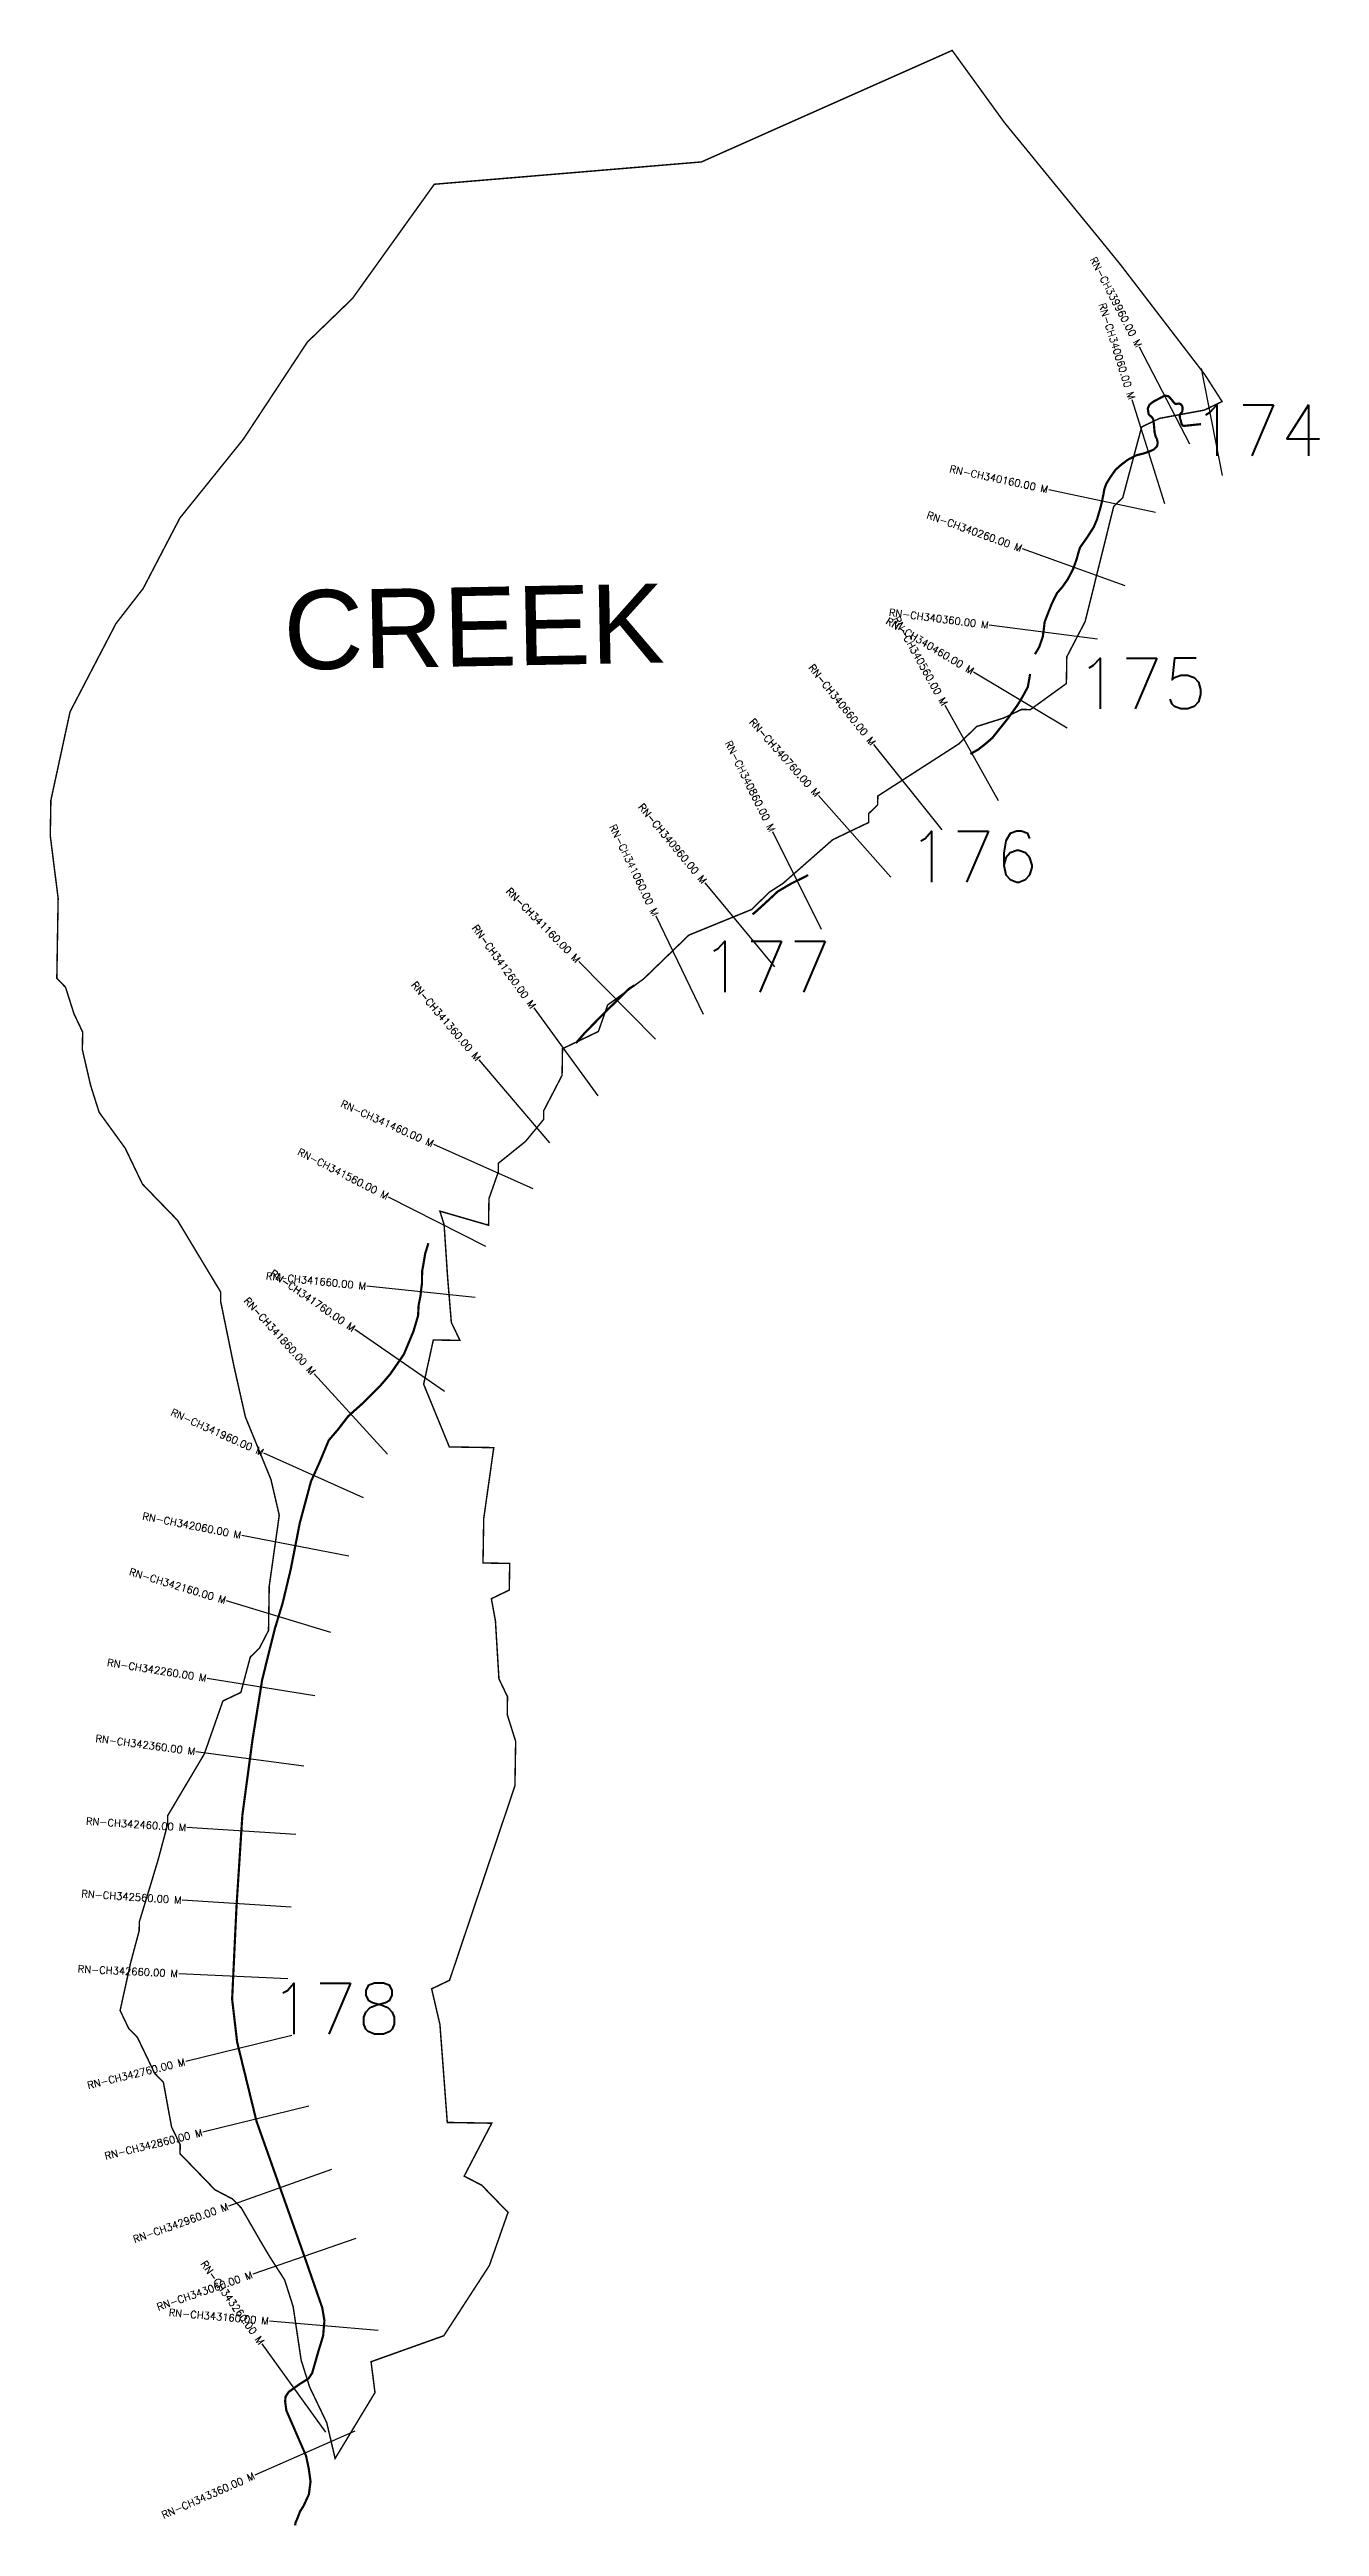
# Model space of a CAD drawing. Header units: metres. Extents: x 290960 to 292706, y 1985959 to 1989365.
import ezdxf
from ezdxf.enums import TextEntityAlignment as Align

# ---------------------------------------------------------------- set-up
doc = ezdxf.new("R2010")
doc.units = ezdxf.units.M
for name, color, linetype in [('CS', 134, 'Continuous'), ('CSMark', 6, 'Continuous'), ('NATURALLY PROTECTED', 3, 'Continuous'), ('VILLAGE NAME', 250, 'Continuous')]:
    doc.layers.add(name, color=color, linetype=linetype)
doc.styles.get("Standard").update_dxf_attribs({"font": 'simplex.shx'})

msp = doc.modelspace()

# ---------------------------------------------------------------- linework, layer by layer
at = {"color": 6, "const_width": 2, "flags": 128}
msp.add_lwpolyline([(291489.3, 1989179.9), (291856.6, 1989210.6), (292201.3, 1989363.9), (292273, 1989264.9), (292407.7, 1989100.1), (292433.2, 1989068.7), (292548.6, 1988918.2), (292572.4, 1988881.1), (292547.8, 1988869.3), (292486.5, 1988858), (292461.8, 1988846.2), (292435.8, 1988748.9), (292423.4, 1988736.9), (292384.1, 1988578.6), (292358.9, 1988530.1), (292358.3, 1988493.4), (292308.8, 1988457.5), (292296.6, 1988457.7), (292272, 1988445.9), (292235.1, 1988434.3), (292210.3, 1988410.3), (292099.1, 1988338.7), (292098.9, 1988326.5), (292086.5, 1988314.5), (292086.5, 1988302.3), (292037, 1988278.6), (291968.8, 1988218.6), (291950.3, 1988206.7), (291925.4, 1988182.6), (291839.3, 1988147.4), (291777.2, 1988087.3), (291727.7, 1988051.4), (291714.9, 1988014.9), (291667, 1987991.9), (291665.6, 1987991.3), (291665, 1987954.6), (291639.8, 1987906.1), (291639.6, 1987893.9), (291614.7, 1987863.7), (291577.5, 1987833.8), (291577.3, 1987821.6), (291564.5, 1987785.1), (291563.9, 1987748.5), (291497, 1987767.9), (291502.8, 1987749.5), (291507.7, 1987676), (291512.8, 1987614.8), (291524.6, 1987590.2), (291489.7, 1987590.7), (291488, 1987590.8), (291474.7, 1987529.9), (291510, 1987443.7), (291571.1, 1987442.7), (291557.3, 1987345.2), (291556.3, 1987284.1), (291593, 1987283.5), (291592.4, 1987246.8), (291567.8, 1987235), (291573.4, 1987204.3), (291578.2, 1987124.8), (291590, 1987100.1), (291589.6, 1987075.7), (291601.2, 1987038.8), (291600.2, 1986977.7), (291510.3, 1986710.3), (291485.7, 1986698.5), (291497.1, 1986649.4), (291507.2, 1986514.8), (291568.3, 1986513.8), (291530.4, 1986441), (291554.6, 1986428.4), (291590.7, 1986391.2), (291565.1, 1986318.2), (291502.4, 1986221.5), (291402.4, 1986185.8), (291407.8, 1986143.3), (291353, 1986052.8), (291341.5, 1986101.8), (291317.9, 1986151.1), (291306.3, 1986188), (291295.3, 1986261.5), (291283.6, 1986298.3), (291262.8, 1986330.6), (291250, 1986352.2), (291224.1, 1986397.1), (291212.1, 1986409.5), (291187.8, 1986422.2), (291139.8, 1986471.8), (291140, 1986484), (291128.1, 1986508.7), (291116.9, 1986570), (291104.9, 1986582.4), (291081.2, 1986631.7), (291069.2, 1986644.1), (291057.4, 1986668.7), (291071.9, 1986734.6), (291083.6, 1986778.3), (291083.8, 1986790.6), (291101.8, 1986849.7), (291103.5, 1986855.6), (291109.6, 1986875.7), (291122.6, 1986924.4), (291122.8, 1986936.6), (291173.1, 1987021.4), (291198.7, 1987094.3), (291223.4, 1987106.1), (291236.4, 1987154.8), (291248.8, 1987166.8), (291261.4, 1987191.1), (291262.4, 1987252.2), (291276.2, 1987349.7), (291264.8, 1987398.8), (291229.6, 1987485), (291213.8, 1987555.1), (291195.5, 1987644.4), (291195.7, 1987656.6), (291136.2, 1987755.4), (291117.4, 1987774.8), (291088.1, 1987805.1), (291064.4, 1987854.4), (291057, 1987864.6), (291028.6, 1987903.8), (291021.6, 1987925.7), (291016.9, 1987940.7), (291005.5, 1987989.8), (291005.9, 1988014.2), (290994.1, 1988038.9), (290982.4, 1988075.7), (290970.4, 1988088.2), (290972.2, 1988198.1), (290961.4, 1988283.9), (290962.2, 1988332.8), (290988.6, 1988454.6), (291051.7, 1988575.8), (291089.1, 1988624.1), (291139.6, 1988721), (291227, 1988829.6), (291314.7, 1988962.7), (291376.8, 1989022.8), (291489.3, 1989179.9)], dxfattribs=at)
at = {"layer": 'CS'}
for p, q in [((292528.1, 1988822.7), (292458.8, 1988955.7)), ((292573, 1988779.2), (292544.1, 1988926.4)), ((292493.5, 1988740.3), (292448.8, 1988883.5)), ((292480.7, 1988728.6), (292334, 1988759.9)), ((292439, 1988627.8), (292297.9, 1988678.6)), ((292401, 1988554.2), (292252.3, 1988573.6)), ((292359.5, 1988432.1), (292230.8, 1988509.1)), ((292265, 1988332.3), (292191.8, 1988463.2)), ((292187.4, 1988292.2), (292093.7, 1988409.4)), ((292116.8, 1988226.9), (292017.4, 1988339.2)), ((292021.7, 1988155.2), (291954.9, 1988289.5)), ((291957.4, 1988103.8), (291861.7, 1988219.3)), ((291859.4, 1988038.4), (291794.3, 1988173.6)), ((291793.6, 1988004.5), (291688.2, 1988111.3)), ((291714.8, 1987926.3), (291626.5, 1988047.5)), ((291648.3, 1987861.7), (291550.9, 1987975.8)), ((291625.4, 1987798.4), (291488.5, 1987859.7)), ((291560.1, 1987719.2), (291426.4, 1987787.3)), ((291545.6, 1987649.2), (291396.4, 1987664.6)), ((291503.5, 1987520), (291379.9, 1987605.1)), ((291425, 1987433.5), (291324, 1987544.4)), ((291391.8, 1987373.6), (291255, 1987435.1)), ((291371.8, 1987293.4), (291224.6, 1987322.1)), ((291347, 1987188.7), (291203.5, 1987232.2)), ((291325.1, 1987101.6), (291177, 1987125.4)), ((291310.2, 1987004.7), (291161.5, 1987024.6)), ((291298.9, 1986910.6), (291149.2, 1986920.2)), ((291292.5, 1986810.8), (291142.8, 1986820.4)), ((291287.8, 1986712.2), (291138, 1986719.3)), ((291293.3, 1986634.3), (291147.6, 1986598.6)), ((291317, 1986537.1), (291171.3, 1986501.5)), ((291348, 1986450), (291206.6, 1986399.9)), ((291381.6, 1986355.3), (291239.9, 1986306.1)), ((291412.4, 1986228.6), (291262.9, 1986241.6)), ((291340.4, 1986088.7), (291252.8, 1986210.4)), ((291380.1, 1986090.2), (291242.7, 1986030))]:
    msp.add_line(p, q, dxfattribs=at)
at = {"layer": 'NATURALLY PROTECTED', "const_width": 3, "flags": 128}
for points in [[(292543.5, 1988850.1), (292519.9, 1988847.6), (292518.2, 1988848.2), (292516.7, 1988850.2), (292515.9, 1988853.7), (292514.5, 1988858.4), (292514.1, 1988861.6), (292514.7, 1988863.6), (292515.9, 1988865.1), (292517.5, 1988866.9), (292518, 1988870.4), (292518, 1988873.5), (292517.2, 1988875.6), (292515.5, 1988877.5), (292513.1, 1988878.4), (292510.9, 1988878.1), (292508.5, 1988877.7), (292506.2, 1988879.5), (292503.4, 1988883.4), (292498.7, 1988888.4), (292493.6, 1988889.3), (292478.2, 1988881.2), (292472.6, 1988876.9), (292470.2, 1988871.6), (292471.4, 1988863.5), (292476.1, 1988859.3), (292477.9, 1988856.3), (292478.8, 1988847.7), (292479.6, 1988838.9), (292480.9, 1988833.3), (292482.9, 1988829.2), (292483.9, 1988824.6), (292482.9, 1988819.7), (292478.4, 1988815.2), (292471.8, 1988812.1), (292464.4, 1988809.7), (292454.7, 1988807.3), (292442.6, 1988801), (292433.9, 1988794.4), (292425.9, 1988787.3), (292418.3, 1988776.4), (292413.1, 1988767.9), (292410.4, 1988760.3), (292409.4, 1988754.1), (292407, 1988742.7), (292405.1, 1988734.7), (292402.4, 1988726), (292400.5, 1988719.1), (292395.9, 1988708.4), (292386.9, 1988694.4), (292381.4, 1988686.6), (292377.1, 1988680.4), (292375.3, 1988674.8), (292372.2, 1988663.7), (292367.5, 1988650.7), (292360.5, 1988637.2), (292352.6, 1988625.9), (292345.5, 1988617.8), (292338.1, 1988602.8), (292328.5, 1988578.4), (292327.5, 1988570.1), (292325.9, 1988557.8), (292321, 1988543.6), (292316.4, 1988535.7), (292315, 1988533.8)], [(292308.5, 1988506.6), (292307.3, 1988499.7), (292305.2, 1988488.3), (292298.3, 1988475.7), (292290.9, 1988463.4), (292277.5, 1988444.8), (292265.9, 1988430.4), (292256.6, 1988418.7), (292247.5, 1988410.8), (292237, 1988402.5), (292226.3, 1988396.6)], [(292003.2, 1988230.1), (292000.9, 1988228.7), (291980, 1988218.3), (291961.5, 1988207.4), (291944.5, 1988191.6), (291931.6, 1988179.9), (291926.8, 1988175.9)], [(291764.7, 1988078.5), (291757.5, 1988074), (291749.8, 1988066.7), (291720.1, 1988037.3), (291696.1, 1988012.9), (291684, 1987998.8)], [(291481.2, 1987723.8), (291476.8, 1987709.5), (291475.3, 1987700.5), (291473.9, 1987692.2), (291472.6, 1987685.5), (291472.4, 1987668.6), (291471.3, 1987660.3), (291470.4, 1987651.5), (291467.8, 1987638.5), (291467, 1987624), (291460.7, 1987602.6), (291447.6, 1987571.2), (291428.7, 1987543.7), (291414.8, 1987527.5), (291391.4, 1987504.1), (291377.8, 1987492), (291370.9, 1987485.8), (291357.1, 1987467.8), (291344.3, 1987452.9), (291332, 1987423.4), (291319.8, 1987396.3), (291304.3, 1987338.5), (291292, 1987275.6), (291280.8, 1987228.7), (291270, 1987193.3), (291252.7, 1987123.5), (291239.4, 1987041), (291225.5, 1986937.5), (291217.5, 1986813.3), (291211.4, 1986684.3), (291218.3, 1986625.2), (291244.9, 1986516.5), (291309.7, 1986333.7), (291335.3, 1986260), (291338.3, 1986242.4), (291336.5, 1986221.4), (291329.9, 1986199.8), (291321.4, 1986170.1), (291316.4, 1986162.6), (291304.6, 1986155.3), (291289.1, 1986144.2), (291284.8, 1986137.6), (291284.3, 1986131), (291285.9, 1986118.9), (291301.9, 1986082), (291313, 1986056.5), (291316.7, 1986039.2), (291319.2, 1986021), (291316.9, 1986003.3), (291309.4, 1985987.1), (291304.6, 1985979.7), (291301.6, 1985971.4), (291298.7, 1985964.9), (291298, 1985960.8)]]:
    msp.add_lwpolyline(points, dxfattribs=at)

# ---------------------------------------------------------------- texts
at = {"char_height": 70, "attachment_point": 1}
for s, insert in [('174', (292532.2, 1988876.4)), ('175', (292371.8, 1988528.4)), ('176', (292140.1, 1988290.4)), ('177', (291855.8, 1988139.1)), ('178', (291263.3, 1986706.4))]:
    msp.add_mtext_dynamic_manual_height_columns(s, width=95.172, gutter_width=1, heights=[0], dxfattribs=dict(at, insert=insert))
at = {"layer": 'CSMark'}
for s, rotation, p in [('RN-CH339960.00 M', 297.5148, (292458.4, 1988956.6)), ('RN-CH340060.00 M', 287.3442, (292448.5, 1988884.4)), ('RN-CH340160.00 M', 347.966, (292333, 1988760.1)), ('RN-CH340260.00 M', 340.2062, (292296.9, 1988678.9)), ('RN-CH340360.00 M', 352.5941, (292251.3, 1988573.7)), ('RN-CH340460.00 M', 329.085, (292230, 1988509.6)), ('RN-CH340560.00 M', 299.2233, (292191.3, 1988464.1)), ('RN-CH340660.00 M', 308.6234, (292093.1, 1988410.2)), ('RN-CH340760.00 M', 311.5156, (292016.7, 1988339.9)), ('RN-CH340860.00 M', 296.4485, (291954.4, 1988290.4)), ('RN-CH340960.00 M', 309.6762, (291861, 1988220.1)), ('RN-CH341060.00 M', 295.6927, (291793.9, 1988174.5)), ('RN-CH341160.00 M', 314.6402, (291687.5, 1988112)), ('RN-CH341260.00 M', 306.0651, (291625.9, 1988048.3)), ('RN-CH341360.00 M', 310.4781, (291550.3, 1987976.6)), ('RN-CH341460.00 M', 335.8938, (291487.6, 1987860.1)), ('RN-CH341560.00 M', 333.006, (291425.5, 1987787.8)), ('RN-CH341660.00 M', 354.1282, (291395.4, 1987664.7)), ('RN-CH341760.00 M', 325.4353, (291379.1, 1987605.7)), ('RN-CH341860.00 M', 312.3228, (291323.3, 1987545.2)), ('RN-CH341960.00 M', 335.7748, (291254.1, 1987435.5)), ('RN-CH342060.00 M', 348.9364, (291223.7, 1987322.3)), ('RN-CH342160.00 M', 343.1445, (291202.5, 1987232.5)), ('RN-CH342260.00 M', 350.8503, (291176, 1987125.6)), ('RN-CH342360.00 M', 352.3722, (291160.5, 1987024.8)), ('RN-CH342460.00 M', 356.3227, (291148.3, 1986920.3)), ('RN-CH342560.00 M', 356.3227, (291141.8, 1986820.5)), ('RN-CH342660.00 M', 357.2722, (291137, 1986719.4)), ('RN-CH342760.00 M', 13.7571, (291146.6, 1986598.4)), ('RN-CH342860.00 M', 13.7571, (291170.4, 1986501.2)), ('RN-CH342960.00 M', 19.527, (291205.7, 1986399.6)), ('RN-CH343060.00 M', 19.1293, (291238.9, 1986305.8)), ('RN-CH343260.00 M', 305.7583, (291252.2, 1986211.2)), ('RN-CH343160.00 M', 355.0263, (291261.9, 1986241.7)), ('RN-CH343360.00 M', 23.643, (291241.8, 1986029.6))]:
    msp.add_text(s, height=10, rotation=rotation, dxfattribs=at).set_placement(p, align=Align.MIDDLE_RIGHT)
at = {"layer": 'VILLAGE NAME', "insert": (291281, 1988620.9), "char_height": 108.748, "attachment_point": 1, "rotation": 1.1028}
msp.add_mtext_dynamic_manual_height_columns('{\\fArial|b0|i0|c0|p34;CREEK}', width=1571.314, gutter_width=543.7, heights=[0], dxfattribs=at)

doc.saveas('drawing.dxf')
